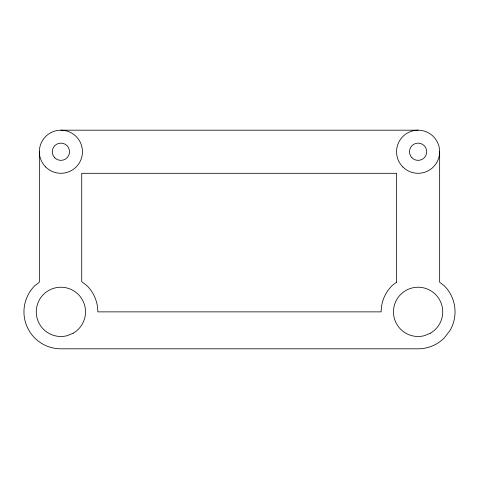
<?xml version="1.0" encoding="UTF-8"?>
<svg xmlns="http://www.w3.org/2000/svg" width="479" height="479" viewBox="0 0 479 479"><rect width="100%" height="100%" fill="white"/><g stroke="black" fill="none" stroke-linecap="round" stroke-linejoin="round"><path stroke-width="0.72" d="M60.899 130.186L418.101 130.186M439.656 151.741L439.656 282.227L444.225 285.735A36.949 36.949 0 0 1 450.098 330.336L444.225 337.994A36.949 36.949 0 0 1 418.101 348.814L60.899 348.814A36.949 36.949 0 0 1 34.775 285.735L39.344 282.227L39.344 151.741M396.546 282.227L391.972 285.735A36.949 36.949 0 0 0 381.146 311.865L97.854 311.865A36.949 36.949 0 0 0 87.028 285.735L81.723 281.664L81.723 173.296L396.546 173.296L396.546 282.227M73.221 333.198L67.276 335.659A24.633 24.633 0 0 1 36.644 307.584A24.633 24.633 0 0 1 75.029 291.681A24.633 24.633 0 0 1 73.221 333.198M430.417 333.198L424.472 335.659A24.633 24.633 0 0 1 393.84 307.584A24.633 24.633 0 0 1 432.226 291.681A24.633 24.633 0 0 1 430.417 333.198M45.661 166.979A21.555 21.555 0 0 0 81.723 157.322A21.555 21.555 0 0 0 55.325 130.923A21.555 21.555 0 0 0 45.661 166.979M54.804 157.836A8.622 8.622 0 0 0 69.227 153.975A8.622 8.622 0 0 0 58.672 143.413A8.622 8.622 0 0 0 54.804 157.836M402.857 166.979A21.555 21.555 0 0 0 438.92 157.322A21.555 21.555 0 0 0 412.521 130.923A21.555 21.555 0 0 0 402.857 166.979M412 157.836A8.622 8.622 0 0 0 426.43 153.975A8.622 8.622 0 0 0 415.868 143.413A8.622 8.622 0 0 0 412 157.836"/></g></svg>
